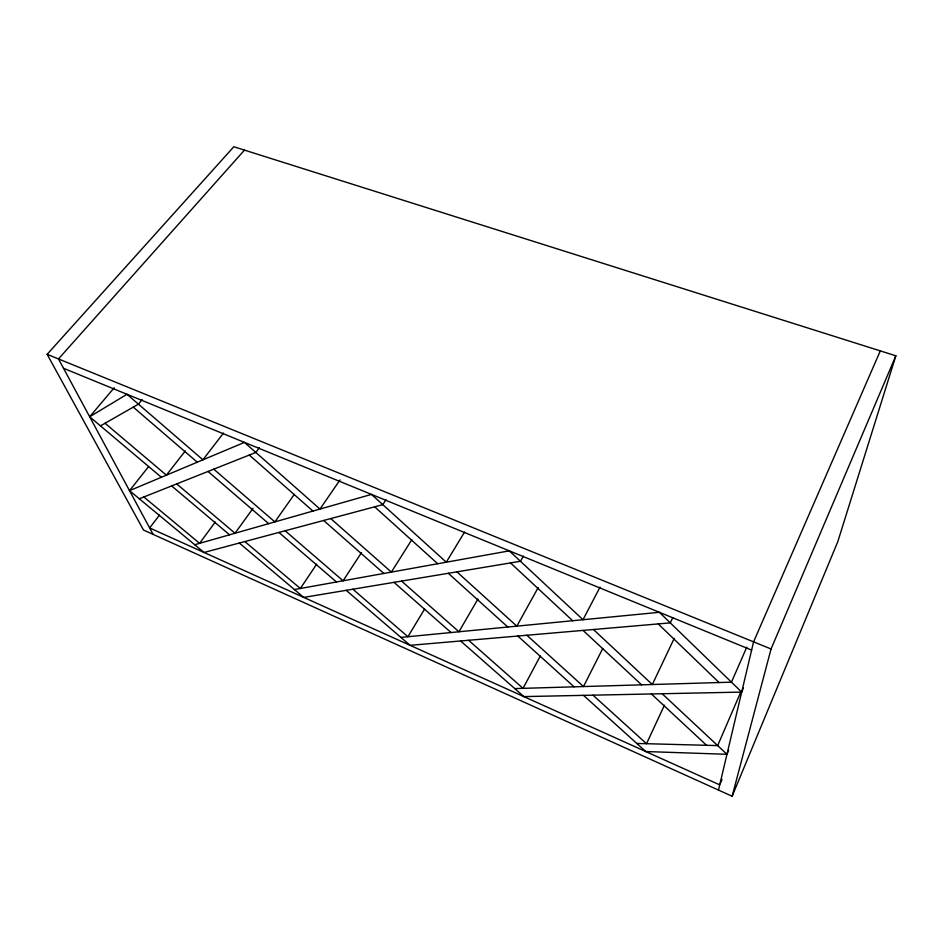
<?xml version="1.0" encoding="UTF-8"?>
<svg xmlns="http://www.w3.org/2000/svg" width="943" height="943" viewBox="0 0 943 943"><rect width="100%" height="100%" fill="white"/><g stroke="black" fill="none" stroke-linecap="round" stroke-linejoin="round"><path stroke-width="1.41" d="M718.495 790.081L753.575 641.865L880.302 350.879M732.133 796.246L771.056 648.973L895.85 355.794L233.817 146.754L47.15 354.332L143.489 530.025L732.133 796.246L837.832 541.577L895.85 355.794M720.311 783.515L722.02 779.448M583.54 695.368L645.766 751.536L726.97 754.294L728.691 750.251M740.903 691.714L717.658 745.595L636.82 743.449M460.632 640.981L523.86 696.594L741.681 692.091L743.426 688.06M746.785 647.157L731.45 682.178L514.76 688.59M664.426 705.187L646.533 743.709L592.982 695.168M674.233 638.328L652.32 684.512L593.465 629.511M672.819 617.606L670.284 622.875L410.122 645.33L346.175 590.318M602.777 648.442L583.481 686.551L526.878 635.252M600.043 587.135L582.998 619.716L509.314 550.853L294.452 589.552M540.28 656.069L523.035 688.343L468.612 640.285M538.17 587.583L516.835 626.152L456.931 571.859M523.365 556.17L520.453 561.262L303.74 597.402L239.31 543.038M477.983 598.958L458.958 631.763L401.553 581.088M424.609 609.048L407.918 636.725L352.859 589.21M464.557 532.076L446.287 562.205L371.483 494.403L194.706 544.724M411.785 539.738L391.369 572.095L330.745 518.567M361.511 552.551L343.099 580.794L285.14 530.768M386.005 499.743L382.787 504.646L204.053 552.468L129.521 490.655L148.558 466.655M316.659 564.162L300.346 588.491L244.85 541.553M339.999 479.952L319.983 509.067L244.449 442.385L129.521 490.655M294.31 494.38L274.873 521.903L213.766 469.178M253.019 508.348L235.031 533.243L176.718 483.912M215.24 522.092L199.598 543.321L143.855 496.985M259.36 447.713L255.848 452.44L139.316 498.776M223.479 433.037L202.934 459.819L126.987 394.28L89.668 416.771L161.383 477.276M159.45 515.161L149.631 527.95L719.733 784.871M185.299 450.943L166.392 475.166L105.038 423.266M142.181 399.632L138.432 404.158L100.465 425.882M89.668 416.771L114.197 387.785M244.461 150.114L58.478 358.941L153.096 534.363M400.905 637.409L659.381 612.302L741.681 692.091M47.15 354.332L771.056 648.973M63.523 368.289L751.63 650.081M171.638 485.928L229.562 534.799M133.246 407.128L197.264 462.2M208.026 471.465L268.696 523.66M278.904 532.441L336.486 581.984M249.294 455.045L312.97 511.059M323.649 520.465L383.872 573.45M393.997 582.35L451.049 632.541M374.666 506.815L437.729 563.749M448.302 573.297L507.829 627.024M517.813 636.042L574.087 686.834M510.517 562.924L572.66 620.73M583.069 630.407L641.582 684.83M651.401 693.965L706.59 745.3M662.186 693.742L726.97 754.294M658.238 623.924L719.061 682.543"/></g></svg>
